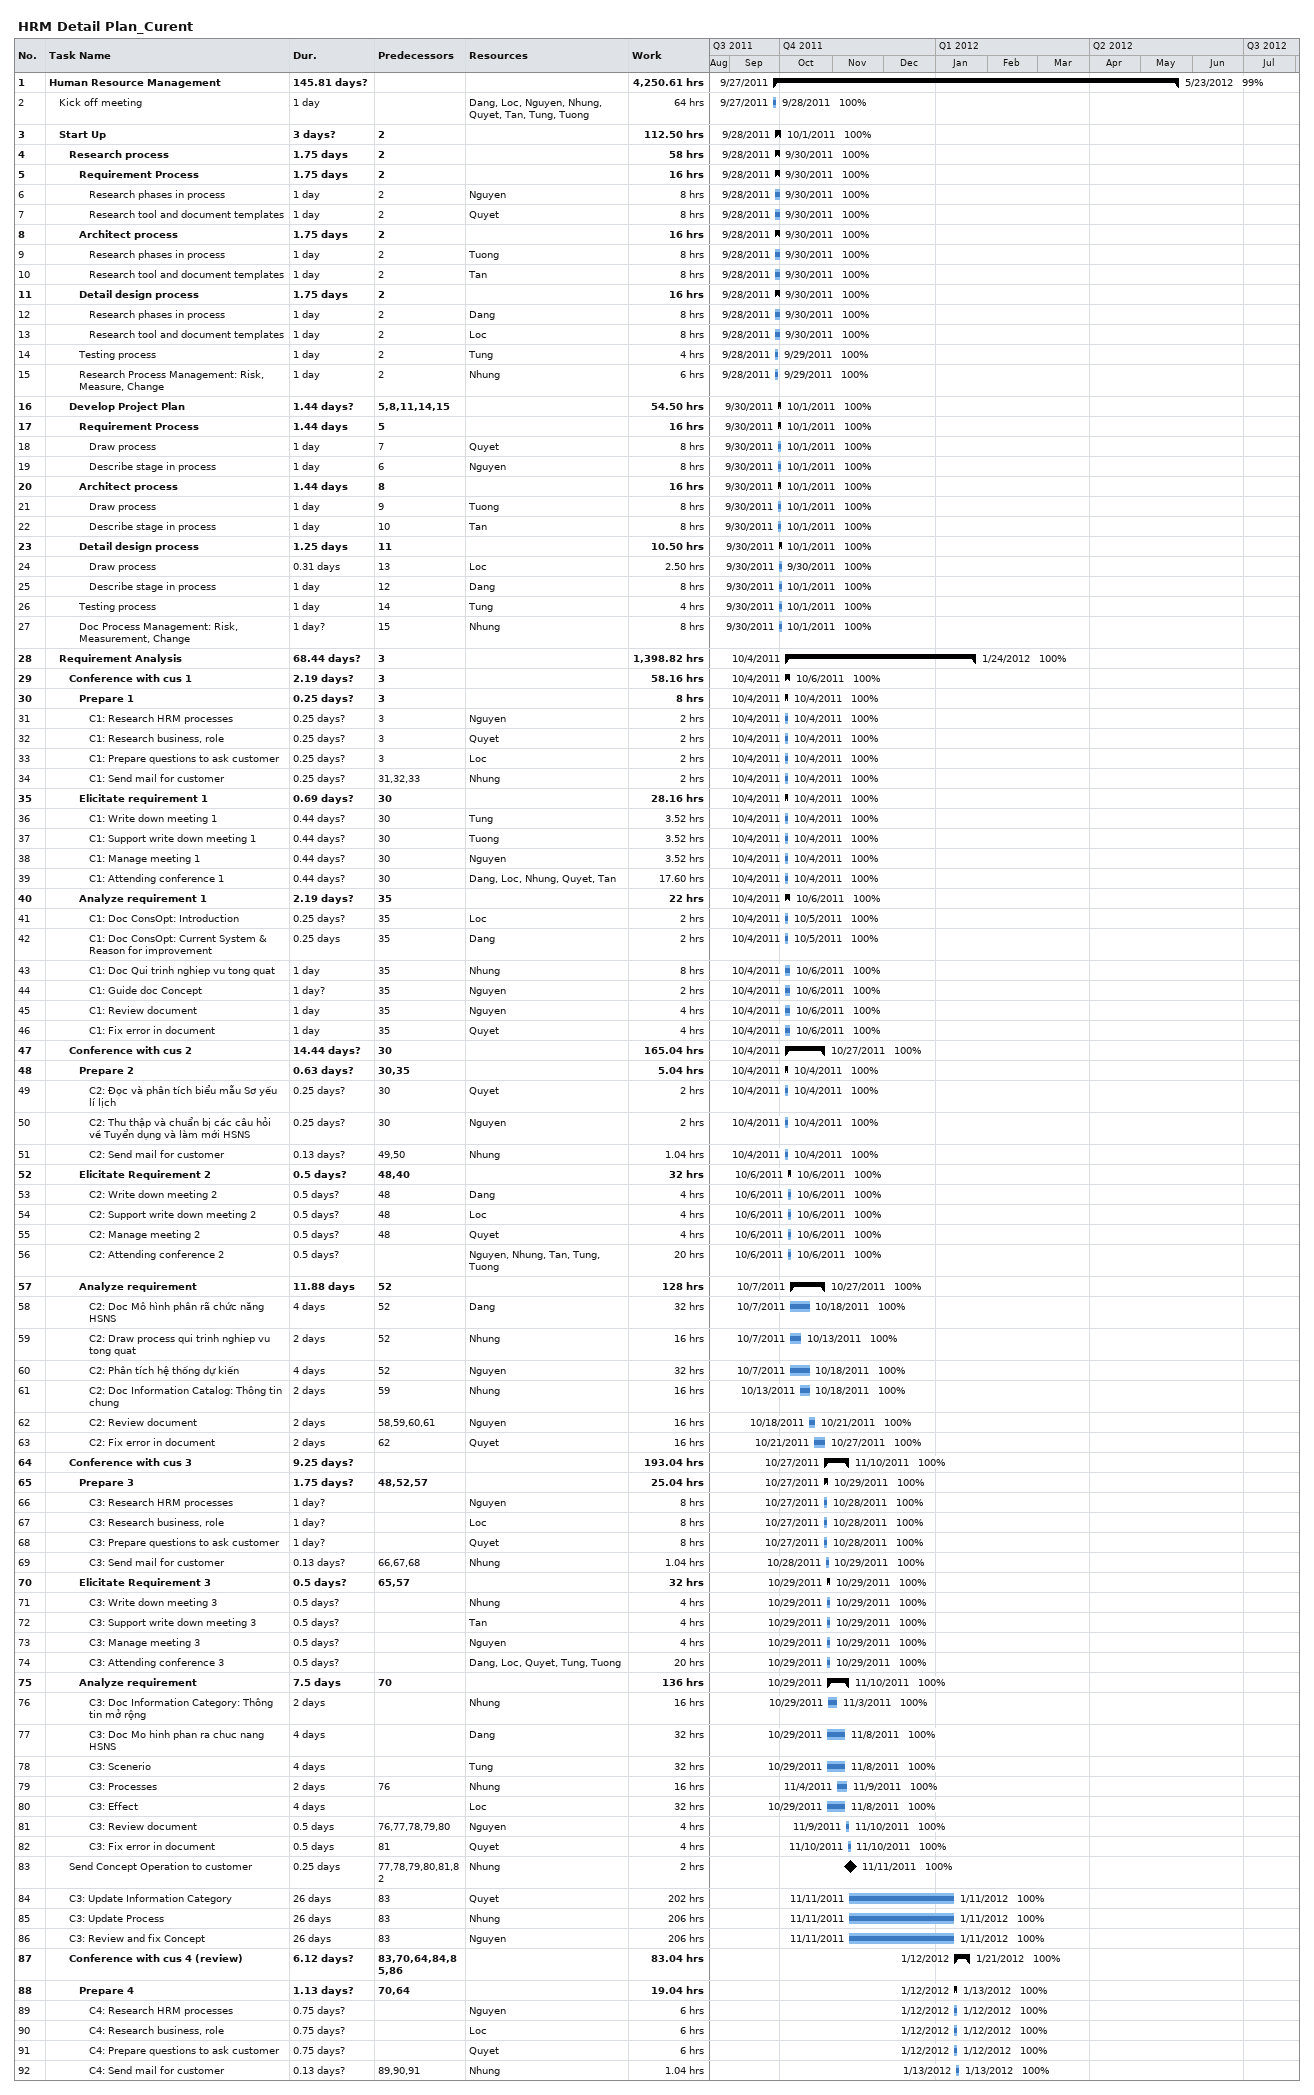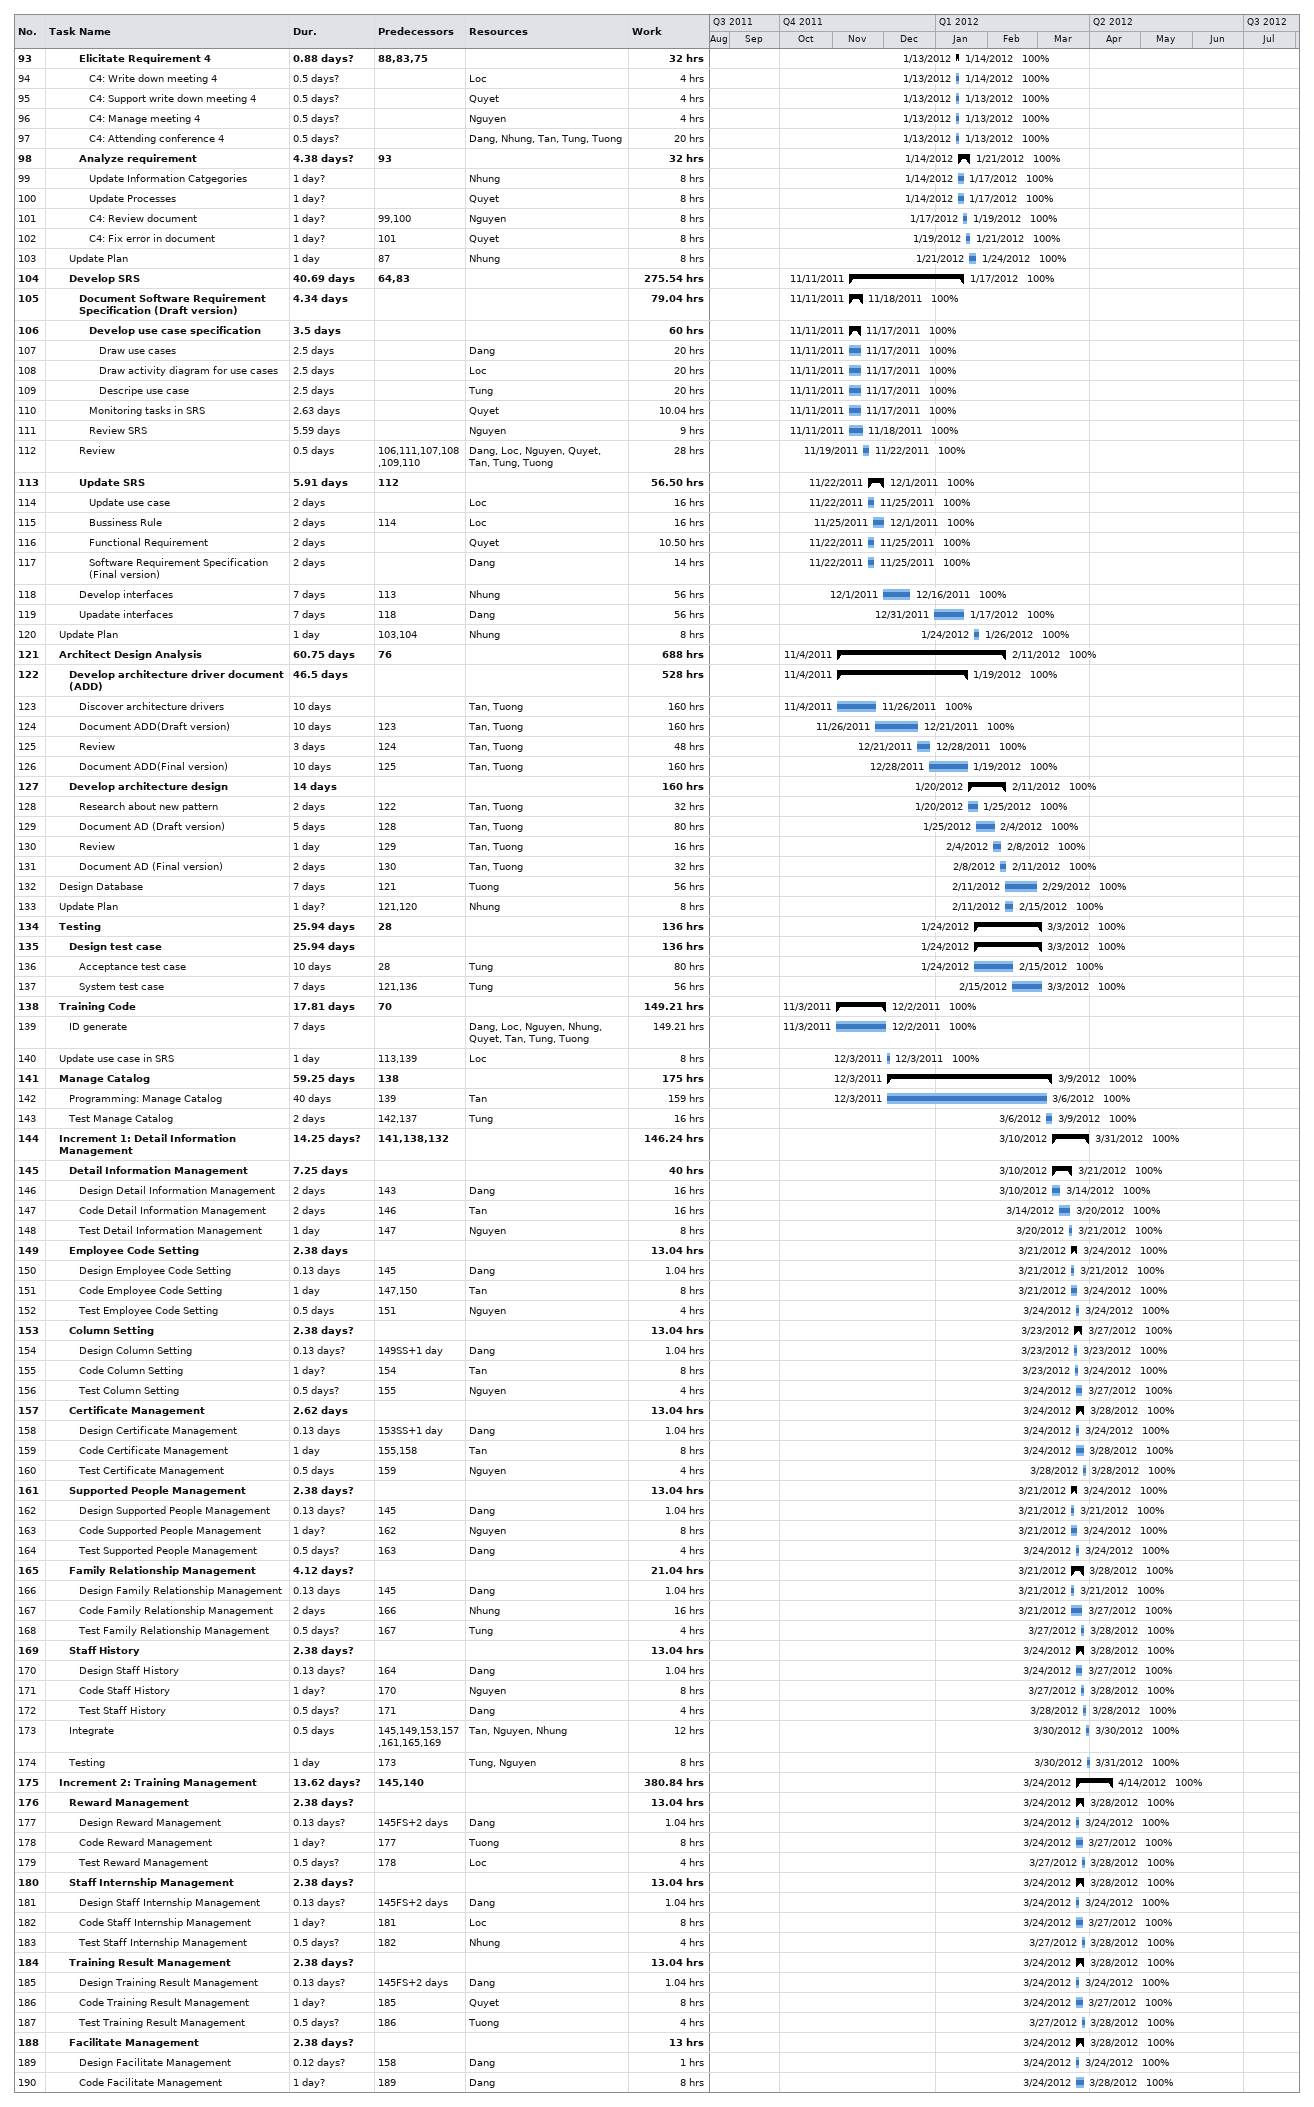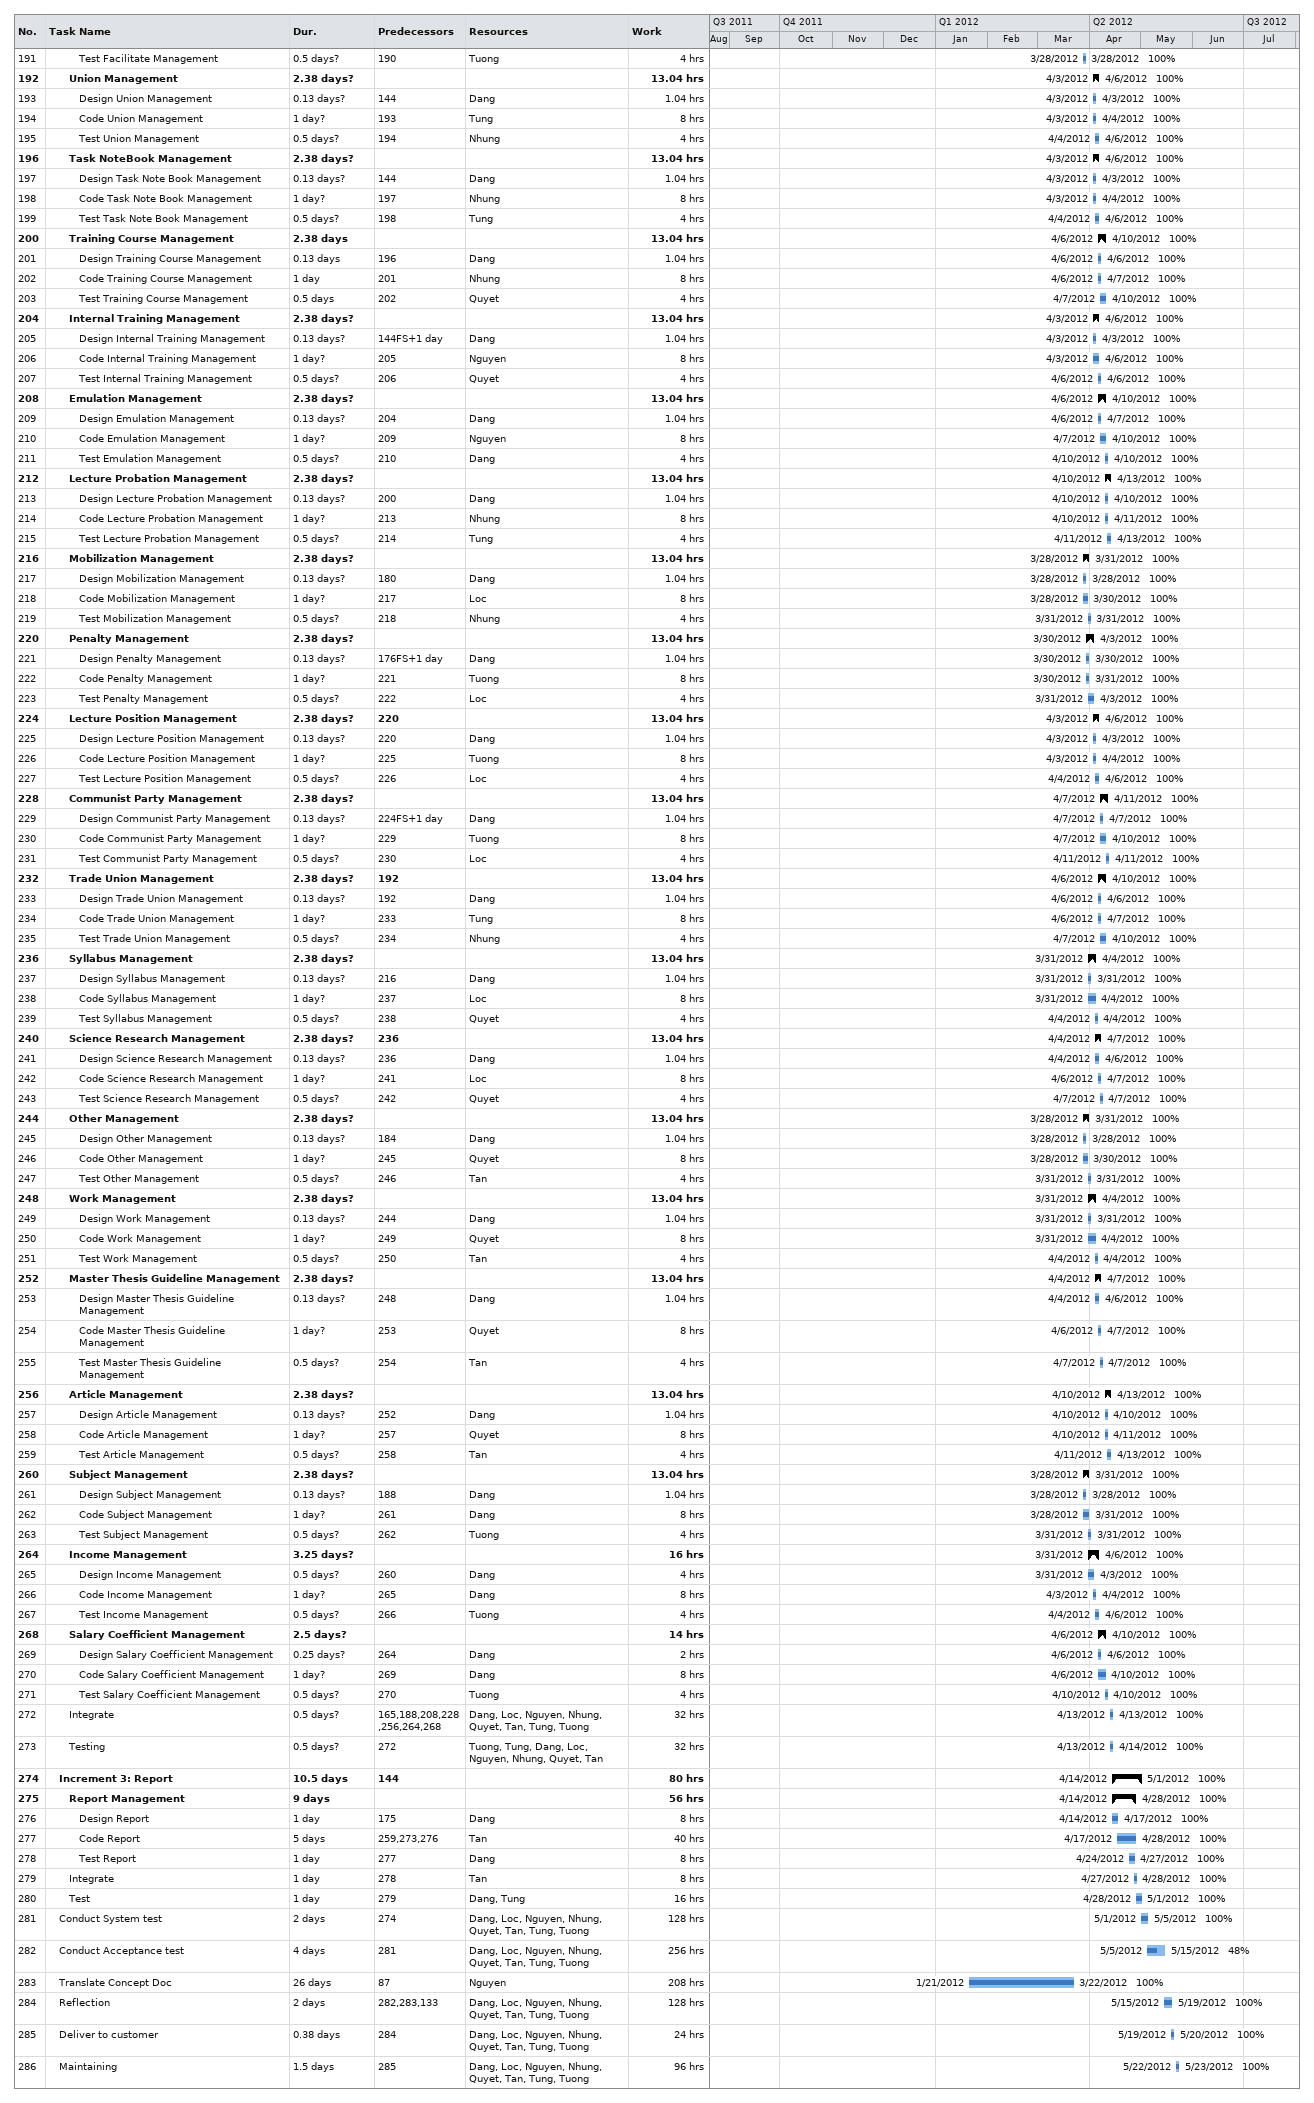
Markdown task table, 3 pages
HRM Detail Plan_Curent

| ID | Level | Task | Duration | Start | Finish | Predecessors | Resources | % complete | Work (h) |
|---|---|---|---|---|---|---|---|---|---|
| 1 | 1 | **Human Resource Management** | 145.81d? | 2011-09-27 | 2012-05-23 |  |  | 99 | 4250.61 |
| 2 | 2 | Kick off meeting | 1d | 2011-09-27 | 2011-09-28 |  | Dang, Loc, Nguyen, Nhung, Quyet, Tan, Tung, Tuong | 100 | 64 |
| 3 | 2 | **Start Up** | 3d? | 2011-09-28 | 2011-10-01 | 2 |  | 100 | 112.50 |
| 4 | 3 | **Research process** | 1.75d | 2011-09-28 | 2011-09-30 | 2 |  | 100 | 58 |
| 5 | 4 | **Requirement Process** | 1.75d | 2011-09-28 | 2011-09-30 | 2 |  | 100 | 16 |
| 6 | 5 | Research phases in process | 1d | 2011-09-28 | 2011-09-30 | 2 | Nguyen | 100 | 8 |
| 7 | 5 | Research tool and document templates | 1d | 2011-09-28 | 2011-09-30 | 2 | Quyet | 100 | 8 |
| 8 | 4 | **Architect process** | 1.75d | 2011-09-28 | 2011-09-30 | 2 |  | 100 | 16 |
| 9 | 5 | Research phases in process | 1d | 2011-09-28 | 2011-09-30 | 2 | Tuong | 100 | 8 |
| 10 | 5 | Research tool and document templates | 1d | 2011-09-28 | 2011-09-30 | 2 | Tan | 100 | 8 |
| 11 | 4 | **Detail design process** | 1.75d | 2011-09-28 | 2011-09-30 | 2 |  | 100 | 16 |
| 12 | 5 | Research phases in process | 1d | 2011-09-28 | 2011-09-30 | 2 | Dang | 100 | 8 |
| 13 | 5 | Research tool and document templates | 1d | 2011-09-28 | 2011-09-30 | 2 | Loc | 100 | 8 |
| 14 | 4 | Testing process | 1d | 2011-09-28 | 2011-09-29 | 2 | Tung | 100 | 4 |
| 15 | 4 | Research Process Management: Risk, Measure, Change | 1d | 2011-09-28 | 2011-09-29 | 2 | Nhung | 100 | 6 |
| 16 | 3 | **Develop Project Plan** | 1.44d? | 2011-09-30 | 2011-10-01 | 5, 8, 11, 14, 15 |  | 100 | 54.50 |
| 17 | 4 | **Requirement Process** | 1.44d | 2011-09-30 | 2011-10-01 | 5 |  | 100 | 16 |
| 18 | 5 | Draw process | 1d | 2011-09-30 | 2011-10-01 | 7 | Quyet | 100 | 8 |
| 19 | 5 | Describe stage in process | 1d | 2011-09-30 | 2011-10-01 | 6 | Nguyen | 100 | 8 |
| 20 | 4 | **Architect process** | 1.44d | 2011-09-30 | 2011-10-01 | 8 |  | 100 | 16 |
| 21 | 5 | Draw process | 1d | 2011-09-30 | 2011-10-01 | 9 | Tuong | 100 | 8 |
| 22 | 5 | Describe stage in process | 1d | 2011-09-30 | 2011-10-01 | 10 | Tan | 100 | 8 |
| 23 | 4 | **Detail design process** | 1.25d | 2011-09-30 | 2011-10-01 | 11 |  | 100 | 10.50 |
| 24 | 5 | Draw process | 0.31d | 2011-09-30 | 2011-09-30 | 13 | Loc | 100 | 2.50 |
| 25 | 5 | Describe stage in process | 1d | 2011-09-30 | 2011-10-01 | 12 | Dang | 100 | 8 |
| 26 | 4 | Testing process | 1d | 2011-09-30 | 2011-10-01 | 14 | Tung | 100 | 4 |
| 27 | 4 | Doc Process Management: Risk, Measurement, Change | 1d? | 2011-09-30 | 2011-10-01 | 15 | Nhung | 100 | 8 |
| 28 | 2 | **Requirement Analysis** | 68.44d? | 2011-10-04 | 2012-01-24 | 3 |  | 100 | 1398.82 |
| 29 | 3 | **Conference with cus 1** | 2.19d? | 2011-10-04 | 2011-10-06 | 3 |  | 100 | 58.16 |
| 30 | 4 | **Prepare 1** | 0.25d? | 2011-10-04 | 2011-10-04 | 3 |  | 100 | 8 |
| 31 | 5 | C1: Research HRM processes | 0.25d? | 2011-10-04 | 2011-10-04 | 3 | Nguyen | 100 | 2 |
| 32 | 5 | C1: Research business, role | 0.25d? | 2011-10-04 | 2011-10-04 | 3 | Quyet | 100 | 2 |
| 33 | 5 | C1: Prepare questions to ask customer | 0.25d? | 2011-10-04 | 2011-10-04 | 3 | Loc | 100 | 2 |
| 34 | 5 | C1: Send mail for customer | 0.25d? | 2011-10-04 | 2011-10-04 | 31, 32, 33 | Nhung | 100 | 2 |
| 35 | 4 | **Elicitate requirement 1** | 0.69d? | 2011-10-04 | 2011-10-04 | 30 |  | 100 | 28.16 |
| 36 | 5 | C1: Write down meeting 1 | 0.44d? | 2011-10-04 | 2011-10-04 | 30 | Tung | 100 | 3.52 |
| 37 | 5 | C1: Support write down meeting 1 | 0.44d? | 2011-10-04 | 2011-10-04 | 30 | Tuong | 100 | 3.52 |
| 38 | 5 | C1: Manage meeting 1 | 0.44d? | 2011-10-04 | 2011-10-04 | 30 | Nguyen | 100 | 3.52 |
| 39 | 5 | C1: Attending conference 1 | 0.44d? | 2011-10-04 | 2011-10-04 | 30 | Dang, Loc, Nhung, Quyet, Tan | 100 | 17.60 |
| 40 | 4 | **Analyze requirement 1** | 2.19d? | 2011-10-04 | 2011-10-06 | 35 |  | 100 | 22 |
| 41 | 5 | C1: Doc ConsOpt: Introduction | 0.25d? | 2011-10-04 | 2011-10-05 | 35 | Loc | 100 | 2 |
| 42 | 5 | C1: Doc ConsOpt: Current System & Reason for improvement | 0.25d | 2011-10-04 | 2011-10-05 | 35 | Dang | 100 | 2 |
| 43 | 5 | C1: Doc Qui trinh nghiep vu tong quat | 1d | 2011-10-04 | 2011-10-06 | 35 | Nhung | 100 | 8 |
| 44 | 5 | C1: Guide doc Concept | 1d? | 2011-10-04 | 2011-10-06 | 35 | Nguyen | 100 | 2 |
| 45 | 5 | C1: Review document | 1d | 2011-10-04 | 2011-10-06 | 35 | Nguyen | 100 | 4 |
| 46 | 5 | C1: Fix error in document | 1d | 2011-10-04 | 2011-10-06 | 35 | Quyet | 100 | 4 |
| 47 | 3 | **Conference with cus 2** | 14.44d? | 2011-10-04 | 2011-10-27 | 30 |  | 100 | 165.04 |
| 48 | 4 | **Prepare 2** | 0.63d? | 2011-10-04 | 2011-10-04 | 30, 35 |  | 100 | 5.04 |
| 49 | 5 | C2: Đọc và phân tích biểu mẫu Sơ yếu lí lịch | 0.25d? | 2011-10-04 | 2011-10-04 | 30 | Quyet | 100 | 2 |
| 50 | 5 | C2: Thu thập và chuẩn bị các câu hỏi về Tuyển dụng và làm mới HSNS | 0.25d? | 2011-10-04 | 2011-10-04 | 30 | Nguyen | 100 | 2 |
| 51 | 5 | C2: Send mail for customer | 0.13d? | 2011-10-04 | 2011-10-04 | 49, 50 | Nhung | 100 | 1.04 |
| 52 | 4 | **Elicitate Requirement 2** | 0.5d? | 2011-10-06 | 2011-10-06 | 48, 40 |  | 100 | 32 |
| 53 | 5 | C2: Write down meeting 2 | 0.5d? | 2011-10-06 | 2011-10-06 | 48 | Dang | 100 | 4 |
| 54 | 5 | C2: Support write down meeting 2 | 0.5d? | 2011-10-06 | 2011-10-06 | 48 | Loc | 100 | 4 |
| 55 | 5 | C2: Manage meeting 2 | 0.5d? | 2011-10-06 | 2011-10-06 | 48 | Quyet | 100 | 4 |
| 56 | 5 | C2: Attending conference 2 | 0.5d? | 2011-10-06 | 2011-10-06 |  | Nguyen, Nhung, Tan, Tung, Tuong | 100 | 20 |
| 57 | 4 | **Analyze requirement** | 11.88d | 2011-10-07 | 2011-10-27 | 52 |  | 100 | 128 |
| 58 | 5 | C2: Doc Mô hình phân rã chức năng HSNS | 4d | 2011-10-07 | 2011-10-18 | 52 | Dang | 100 | 32 |
| 59 | 5 | C2: Draw process qui trinh nghiep vu tong quat | 2d | 2011-10-07 | 2011-10-13 | 52 | Nhung | 100 | 16 |
| 60 | 5 | C2: Phân tích hệ thống dự kiến | 4d | 2011-10-07 | 2011-10-18 | 52 | Nguyen | 100 | 32 |
| 61 | 5 | C2: Doc Information Catalog: Thông tin chung | 2d | 2011-10-13 | 2011-10-18 | 59 | Nhung | 100 | 16 |
| 62 | 5 | C2: Review document | 2d | 2011-10-18 | 2011-10-21 | 58, 59, 60, 61 | Nguyen | 100 | 16 |
| 63 | 5 | C2: Fix error in document | 2d | 2011-10-21 | 2011-10-27 | 62 | Quyet | 100 | 16 |
| 64 | 3 | **Conference with cus 3** | 9.25d? | 2011-10-27 | 2011-11-10 |  |  | 100 | 193.04 |
| 65 | 4 | **Prepare 3** | 1.75d? | 2011-10-27 | 2011-10-29 | 48, 52, 57 |  | 100 | 25.04 |
| 66 | 5 | C3: Research HRM processes | 1d? | 2011-10-27 | 2011-10-28 |  | Nguyen | 100 | 8 |
| 67 | 5 | C3: Research business, role | 1d? | 2011-10-27 | 2011-10-28 |  | Loc | 100 | 8 |
| 68 | 5 | C3: Prepare questions to ask customer | 1d? | 2011-10-27 | 2011-10-28 |  | Quyet | 100 | 8 |
| 69 | 5 | C3: Send mail for customer | 0.13d? | 2011-10-28 | 2011-10-29 | 66, 67, 68 | Nhung | 100 | 1.04 |
| 70 | 4 | **Elicitate Requirement 3** | 0.5d? | 2011-10-29 | 2011-10-29 | 65, 57 |  | 100 | 32 |
| 71 | 5 | C3: Write down meeting 3 | 0.5d? | 2011-10-29 | 2011-10-29 |  | Nhung | 100 | 4 |
| 72 | 5 | C3: Support write down meeting 3 | 0.5d? | 2011-10-29 | 2011-10-29 |  | Tan | 100 | 4 |
| 73 | 5 | C3: Manage meeting 3 | 0.5d? | 2011-10-29 | 2011-10-29 |  | Nguyen | 100 | 4 |
| 74 | 5 | C3: Attending conference 3 | 0.5d? | 2011-10-29 | 2011-10-29 |  | Dang, Loc, Quyet, Tung, Tuong | 100 | 20 |
| 75 | 4 | **Analyze requirement** | 7.5d | 2011-10-29 | 2011-11-10 | 70 |  | 100 | 136 |
| 76 | 5 | C3: Doc Information Category: Thông tin mở rộng | 2d | 2011-10-29 | 2011-11-03 |  | Nhung | 100 | 16 |
| 77 | 5 | C3: Doc Mo hinh phan ra chuc nang HSNS | 4d | 2011-10-29 | 2011-11-08 |  | Dang | 100 | 32 |
| 78 | 5 | C3: Scenerio | 4d | 2011-10-29 | 2011-11-08 |  | Tung | 100 | 32 |
| 79 | 5 | C3: Processes | 2d | 2011-11-04 | 2011-11-09 | 76 | Nhung | 100 | 16 |
| 80 | 5 | C3: Effect | 4d | 2011-10-29 | 2011-11-08 |  | Loc | 100 | 32 |
| 81 | 5 | C3: Review document | 0.5d | 2011-11-09 | 2011-11-10 | 76, 77, 78, 79, 80 | Nguyen | 100 | 4 |
| 82 | 5 | C3: Fix error in document | 0.5d | 2011-11-10 | 2011-11-10 | 81 | Quyet | 100 | 4 |
| 83 | 3 | Send Concept Operation to customer | 0.25d | 2011-11-11 | 2011-11-11 | 77, 78, 79, 80, 81, 82 | Nhung | 100 | 2 |
| 84 | 3 | C3: Update Information Category | 26d | 2011-11-11 | 2012-01-11 | 83 | Quyet | 100 | 202 |
| 85 | 3 | C3: Update Process | 26d | 2011-11-11 | 2012-01-11 | 83 | Nhung | 100 | 206 |
| 86 | 3 | C3: Review and fix Concept | 26d | 2011-11-11 | 2012-01-11 | 83 | Nguyen | 100 | 206 |
| 87 | 3 | **Conference with cus 4 (review)** | 6.12d? | 2012-01-12 | 2012-01-21 | 83, 70, 64, 84, 85, 86 |  | 100 | 83.04 |
| 88 | 4 | **Prepare 4** | 1.13d? | 2012-01-12 | 2012-01-13 | 70, 64 |  | 100 | 19.04 |
| 89 | 5 | C4: Research HRM processes | 0.75d? | 2012-01-12 | 2012-01-12 |  | Nguyen | 100 | 6 |
| 90 | 5 | C4: Research business, role | 0.75d? | 2012-01-12 | 2012-01-12 |  | Loc | 100 | 6 |
| 91 | 5 | C4: Prepare questions to ask customer | 0.75d? | 2012-01-12 | 2012-01-12 |  | Quyet | 100 | 6 |
| 92 | 5 | C4: Send mail for customer | 0.13d? | 2012-01-13 | 2012-01-13 | 89, 90, 91 | Nhung | 100 | 1.04 |
| 93 | 4 | **Elicitate Requirement 4** | 0.88d? | 2012-01-13 | 2012-01-14 | 88, 83, 75 |  | 100 | 32 |
| 94 | 5 | C4: Write down meeting 4 | 0.5d? | 2012-01-13 | 2012-01-14 |  | Loc | 100 | 4 |
| 95 | 5 | C4: Support write down meeting 4 | 0.5d? | 2012-01-13 | 2012-01-13 |  | Quyet | 100 | 4 |
| 96 | 5 | C4: Manage meeting 4 | 0.5d? | 2012-01-13 | 2012-01-13 |  | Nguyen | 100 | 4 |
| 97 | 5 | C4: Attending conference 4 | 0.5d? | 2012-01-13 | 2012-01-13 |  | Dang, Nhung, Tan, Tung, Tuong | 100 | 20 |
| 98 | 4 | **Analyze requirement** | 4.38d? | 2012-01-14 | 2012-01-21 | 93 |  | 100 | 32 |
| 99 | 5 | Update Information Catgegories | 1d? | 2012-01-14 | 2012-01-17 |  | Nhung | 100 | 8 |
| 100 | 5 | Update Processes | 1d? | 2012-01-14 | 2012-01-17 |  | Quyet | 100 | 8 |
| 101 | 5 | C4: Review document | 1d? | 2012-01-17 | 2012-01-19 | 99, 100 | Nguyen | 100 | 8 |
| 102 | 5 | C4: Fix error in document | 1d? | 2012-01-19 | 2012-01-21 | 101 | Quyet | 100 | 8 |
| 103 | 3 | Update Plan | 1d | 2012-01-21 | 2012-01-24 | 87 | Nhung | 100 | 8 |
| 104 | 3 | **Develop SRS** | 40.69d | 2011-11-11 | 2012-01-17 | 64, 83 |  | 100 | 275.54 |
| 105 | 4 | **Document Software Requirement Specification (Draft version)** | 4.34d | 2011-11-11 | 2011-11-18 |  |  | 100 | 79.04 |
| 106 | 5 | **Develop use case specification** | 3.5d | 2011-11-11 | 2011-11-17 |  |  | 100 | 60 |
| 107 | 6 | Draw use cases | 2.5d | 2011-11-11 | 2011-11-17 |  | Dang | 100 | 20 |
| 108 | 6 | Draw activity diagram for use cases | 2.5d | 2011-11-11 | 2011-11-17 |  | Loc | 100 | 20 |
| 109 | 6 | Descripe use case | 2.5d | 2011-11-11 | 2011-11-17 |  | Tung | 100 | 20 |
| 110 | 5 | Monitoring tasks in SRS | 2.63d | 2011-11-11 | 2011-11-17 |  | Quyet | 100 | 10.04 |
| 111 | 5 | Review SRS | 5.59d | 2011-11-11 | 2011-11-18 |  | Nguyen | 100 | 9 |
| 112 | 4 | Review | 0.5d | 2011-11-19 | 2011-11-22 | 106, 111, 107, 108, 109, 110 | Dang, Loc, Nguyen, Quyet, Tan, Tung, Tuong | 100 | 28 |
| 113 | 4 | **Update SRS** | 5.91d | 2011-11-22 | 2011-12-01 | 112 |  | 100 | 56.50 |
| 114 | 5 | Update use case | 2d | 2011-11-22 | 2011-11-25 |  | Loc | 100 | 16 |
| 115 | 5 | Bussiness Rule | 2d | 2011-11-25 | 2011-12-01 | 114 | Loc | 100 | 16 |
| 116 | 5 | Functional Requirement | 2d | 2011-11-22 | 2011-11-25 |  | Quyet | 100 | 10.50 |
| 117 | 5 | Software Requirement Specification (Final version) | 2d | 2011-11-22 | 2011-11-25 |  | Dang | 100 | 14 |
| 118 | 4 | Develop interfaces | 7d | 2011-12-01 | 2011-12-16 | 113 | Nhung | 100 | 56 |
| 119 | 4 | Upadate interfaces | 7d | 2011-12-31 | 2012-01-17 | 118 | Dang | 100 | 56 |
| 120 | 2 | Update Plan | 1d | 2012-01-24 | 2012-01-26 | 103, 104 | Nhung | 100 | 8 |
| 121 | 2 | **Architect Design Analysis** | 60.75d | 2011-11-04 | 2012-02-11 | 76 |  | 100 | 688 |
| 122 | 3 | **Develop architecture driver document (ADD)** | 46.5d | 2011-11-04 | 2012-01-19 |  |  | 100 | 528 |
| 123 | 4 | Discover architecture drivers | 10d | 2011-11-04 | 2011-11-26 |  | Tan, Tuong | 100 | 160 |
| 124 | 4 | Document ADD(Draft version) | 10d | 2011-11-26 | 2011-12-21 | 123 | Tan, Tuong | 100 | 160 |
| 125 | 4 | Review | 3d | 2011-12-21 | 2011-12-28 | 124 | Tan, Tuong | 100 | 48 |
| 126 | 4 | Document ADD(Final version) | 10d | 2011-12-28 | 2012-01-19 | 125 | Tan, Tuong | 100 | 160 |
| 127 | 3 | **Develop architecture design** | 14d | 2012-01-20 | 2012-02-11 |  |  | 100 | 160 |
| 128 | 4 | Research about new pattern | 2d | 2012-01-20 | 2012-01-25 | 122 | Tan, Tuong | 100 | 32 |
| 129 | 4 | Document AD (Draft version) | 5d | 2012-01-25 | 2012-02-04 | 128 | Tan, Tuong | 100 | 80 |
| 130 | 4 | Review | 1d | 2012-02-04 | 2012-02-08 | 129 | Tan, Tuong | 100 | 16 |
| 131 | 4 | Document AD (Final version) | 2d | 2012-02-08 | 2012-02-11 | 130 | Tan, Tuong | 100 | 32 |
| 132 | 2 | Design Database | 7d | 2012-02-11 | 2012-02-29 | 121 | Tuong | 100 | 56 |
| 133 | 2 | Update Plan | 1d? | 2012-02-11 | 2012-02-15 | 121, 120 | Nhung | 100 | 8 |
| 134 | 2 | **Testing** | 25.94d | 2012-01-24 | 2012-03-03 | 28 |  | 100 | 136 |
| 135 | 3 | **Design test case** | 25.94d | 2012-01-24 | 2012-03-03 |  |  | 100 | 136 |
| 136 | 4 | Acceptance test case | 10d | 2012-01-24 | 2012-02-15 | 28 | Tung | 100 | 80 |
| 137 | 4 | System test case | 7d | 2012-02-15 | 2012-03-03 | 121, 136 | Tung | 100 | 56 |
| 138 | 2 | **Training Code** | 17.81d | 2011-11-03 | 2011-12-02 | 70 |  | 100 | 149.21 |
| 139 | 3 | ID generate | 7d | 2011-11-03 | 2011-12-02 |  | Dang, Loc, Nguyen, Nhung, Quyet, Tan, Tung, Tuong | 100 | 149.21 |
| 140 | 2 | Update use case in SRS | 1d | 2011-12-03 | 2011-12-03 | 113, 139 | Loc | 100 | 8 |
| 141 | 2 | **Manage Catalog** | 59.25d | 2011-12-03 | 2012-03-09 | 138 |  | 100 | 175 |
| 142 | 3 | Programming: Manage Catalog | 40d | 2011-12-03 | 2012-03-06 | 139 | Tan | 100 | 159 |
| 143 | 3 | Test Manage Catalog | 2d | 2012-03-06 | 2012-03-09 | 142, 137 | Tung | 100 | 16 |
| 144 | 2 | **Increment 1: Detail Information Management** | 14.25d? | 2012-03-10 | 2012-03-31 | 141, 138, 132 |  | 100 | 146.24 |
| 145 | 3 | **Detail Information Management** | 7.25d | 2012-03-10 | 2012-03-21 |  |  | 100 | 40 |
| 146 | 4 | Design Detail Information Management | 2d | 2012-03-10 | 2012-03-14 | 143 | Dang | 100 | 16 |
| 147 | 4 | Code Detail Information Management | 2d | 2012-03-14 | 2012-03-20 | 146 | Tan | 100 | 16 |
| 148 | 4 | Test Detail Information Management | 1d | 2012-03-20 | 2012-03-21 | 147 | Nguyen | 100 | 8 |
| 149 | 3 | **Employee Code Setting** | 2.38d | 2012-03-21 | 2012-03-24 |  |  | 100 | 13.04 |
| 150 | 4 | Design Employee Code Setting | 0.13d | 2012-03-21 | 2012-03-21 | 145 | Dang | 100 | 1.04 |
| 151 | 4 | Code Employee Code Setting | 1d | 2012-03-21 | 2012-03-24 | 147, 150 | Tan | 100 | 8 |
| 152 | 4 | Test Employee Code Setting | 0.5d | 2012-03-24 | 2012-03-24 | 151 | Nguyen | 100 | 4 |
| 153 | 3 | **Column Setting** | 2.38d? | 2012-03-23 | 2012-03-27 |  |  | 100 | 13.04 |
| 154 | 4 | Design Column Setting | 0.13d? | 2012-03-23 | 2012-03-23 | 149SS+1d | Dang | 100 | 1.04 |
| 155 | 4 | Code Column Setting | 1d? | 2012-03-23 | 2012-03-24 | 154 | Tan | 100 | 8 |
| 156 | 4 | Test Column Setting | 0.5d? | 2012-03-24 | 2012-03-27 | 155 | Nguyen | 100 | 4 |
| 157 | 3 | **Certificate Management** | 2.62d | 2012-03-24 | 2012-03-28 |  |  | 100 | 13.04 |
| 158 | 4 | Design Certificate Management | 0.13d | 2012-03-24 | 2012-03-24 | 153SS+1d | Dang | 100 | 1.04 |
| 159 | 4 | Code Certificate Management | 1d | 2012-03-24 | 2012-03-28 | 155, 158 | Tan | 100 | 8 |
| 160 | 4 | Test Certificate Management | 0.5d | 2012-03-28 | 2012-03-28 | 159 | Nguyen | 100 | 4 |
| 161 | 3 | **Supported People Management** | 2.38d? | 2012-03-21 | 2012-03-24 |  |  | 100 | 13.04 |
| 162 | 4 | Design Supported People Management | 0.13d? | 2012-03-21 | 2012-03-21 | 145 | Dang | 100 | 1.04 |
| 163 | 4 | Code Supported People Management | 1d? | 2012-03-21 | 2012-03-24 | 162 | Nguyen | 100 | 8 |
| 164 | 4 | Test Supported People Management | 0.5d? | 2012-03-24 | 2012-03-24 | 163 | Dang | 100 | 4 |
| 165 | 3 | **Family Relationship Management** | 4.12d? | 2012-03-21 | 2012-03-28 |  |  | 100 | 21.04 |
| 166 | 4 | Design Family Relationship Management | 0.13d | 2012-03-21 | 2012-03-21 | 145 | Dang | 100 | 1.04 |
| 167 | 4 | Code Family Relationship Management | 2d | 2012-03-21 | 2012-03-27 | 166 | Nhung | 100 | 16 |
| 168 | 4 | Test Family Relationship Management | 0.5d? | 2012-03-27 | 2012-03-28 | 167 | Tung | 100 | 4 |
| 169 | 3 | **Staff History** | 2.38d? | 2012-03-24 | 2012-03-28 |  |  | 100 | 13.04 |
| 170 | 4 | Design Staff History | 0.13d? | 2012-03-24 | 2012-03-27 | 164 | Dang | 100 | 1.04 |
| 171 | 4 | Code Staff History | 1d? | 2012-03-27 | 2012-03-28 | 170 | Nguyen | 100 | 8 |
| 172 | 4 | Test Staff History | 0.5d? | 2012-03-28 | 2012-03-28 | 171 | Dang | 100 | 4 |
| 173 | 3 | Integrate | 0.5d | 2012-03-30 | 2012-03-30 | 145, 149, 153, 157, 161, 165, 169 | Tan, Nguyen, Nhung | 100 | 12 |
| 174 | 3 | Testing | 1d | 2012-03-30 | 2012-03-31 | 173 | Tung, Nguyen | 100 | 8 |
| 175 | 2 | **Increment 2: Training Management** | 13.62d? | 2012-03-24 | 2012-04-14 | 145, 140 |  | 100 | 380.84 |
| 176 | 3 | **Reward Management** | 2.38d? | 2012-03-24 | 2012-03-28 |  |  | 100 | 13.04 |
| 177 | 4 | Design Reward Management | 0.13d? | 2012-03-24 | 2012-03-24 | 145FS+2d | Dang | 100 | 1.04 |
| 178 | 4 | Code Reward Management | 1d? | 2012-03-24 | 2012-03-27 | 177 | Tuong | 100 | 8 |
| 179 | 4 | Test Reward Management | 0.5d? | 2012-03-27 | 2012-03-28 | 178 | Loc | 100 | 4 |
| 180 | 3 | **Staff Internship Management** | 2.38d? | 2012-03-24 | 2012-03-28 |  |  | 100 | 13.04 |
| 181 | 4 | Design Staff Internship Management | 0.13d? | 2012-03-24 | 2012-03-24 | 145FS+2d | Dang | 100 | 1.04 |
| 182 | 4 | Code Staff Internship Management | 1d? | 2012-03-24 | 2012-03-27 | 181 | Loc | 100 | 8 |
| 183 | 4 | Test Staff Internship Management | 0.5d? | 2012-03-27 | 2012-03-28 | 182 | Nhung | 100 | 4 |
| 184 | 3 | **Training Result Management** | 2.38d? | 2012-03-24 | 2012-03-28 |  |  | 100 | 13.04 |
| 185 | 4 | Design Training Result Management | 0.13d? | 2012-03-24 | 2012-03-24 | 145FS+2d | Dang | 100 | 1.04 |
| 186 | 4 | Code Training Result Management | 1d? | 2012-03-24 | 2012-03-27 | 185 | Quyet | 100 | 8 |
| 187 | 4 | Test Training Result Management | 0.5d? | 2012-03-27 | 2012-03-28 | 186 | Tuong | 100 | 4 |
| 188 | 3 | **Facilitate Management** | 2.38d? | 2012-03-24 | 2012-03-28 |  |  | 100 | 13 |
| 189 | 4 | Design Facilitate Management | 0.12d? | 2012-03-24 | 2012-03-24 | 158 | Dang | 100 | 1 |
| 190 | 4 | Code Facilitate Management | 1d? | 2012-03-24 | 2012-03-28 | 189 | Dang | 100 | 8 |
| 191 | 4 | Test Facilitate Management | 0.5d? | 2012-03-28 | 2012-03-28 | 190 | Tuong | 100 | 4 |
| 192 | 3 | **Union Management** | 2.38d? | 2012-04-03 | 2012-04-06 |  |  | 100 | 13.04 |
| 193 | 4 | Design Union Management | 0.13d? | 2012-04-03 | 2012-04-03 | 144 | Dang | 100 | 1.04 |
| 194 | 4 | Code Union Management | 1d? | 2012-04-03 | 2012-04-04 | 193 | Tung | 100 | 8 |
| 195 | 4 | Test Union Management | 0.5d? | 2012-04-04 | 2012-04-06 | 194 | Nhung | 100 | 4 |
| 196 | 3 | **Task NoteBook Management** | 2.38d? | 2012-04-03 | 2012-04-06 |  |  | 100 | 13.04 |
| 197 | 4 | Design Task Note Book Management | 0.13d? | 2012-04-03 | 2012-04-03 | 144 | Dang | 100 | 1.04 |
| 198 | 4 | Code Task Note Book Management | 1d? | 2012-04-03 | 2012-04-04 | 197 | Nhung | 100 | 8 |
| 199 | 4 | Test Task Note Book Management | 0.5d? | 2012-04-04 | 2012-04-06 | 198 | Tung | 100 | 4 |
| 200 | 3 | **Training Course Management** | 2.38d | 2012-04-06 | 2012-04-10 |  |  | 100 | 13.04 |
| 201 | 4 | Design Training Course Management | 0.13d | 2012-04-06 | 2012-04-06 | 196 | Dang | 100 | 1.04 |
| 202 | 4 | Code Training Course Management | 1d | 2012-04-06 | 2012-04-07 | 201 | Nhung | 100 | 8 |
| 203 | 4 | Test Training Course Management | 0.5d | 2012-04-07 | 2012-04-10 | 202 | Quyet | 100 | 4 |
| 204 | 3 | **Internal Training Management** | 2.38d? | 2012-04-03 | 2012-04-06 |  |  | 100 | 13.04 |
| 205 | 4 | Design Internal Training Management | 0.13d? | 2012-04-03 | 2012-04-03 | 144FS+1d | Dang | 100 | 1.04 |
| 206 | 4 | Code Internal Training Management | 1d? | 2012-04-03 | 2012-04-06 | 205 | Nguyen | 100 | 8 |
| 207 | 4 | Test Internal Training Management | 0.5d? | 2012-04-06 | 2012-04-06 | 206 | Quyet | 100 | 4 |
| 208 | 3 | **Emulation Management** | 2.38d? | 2012-04-06 | 2012-04-10 |  |  | 100 | 13.04 |
| 209 | 4 | Design Emulation Management | 0.13d? | 2012-04-06 | 2012-04-07 | 204 | Dang | 100 | 1.04 |
| 210 | 4 | Code Emulation Management | 1d? | 2012-04-07 | 2012-04-10 | 209 | Nguyen | 100 | 8 |
| 211 | 4 | Test Emulation Management | 0.5d? | 2012-04-10 | 2012-04-10 | 210 | Dang | 100 | 4 |
| 212 | 3 | **Lecture Probation Management** | 2.38d? | 2012-04-10 | 2012-04-13 |  |  | 100 | 13.04 |
| 213 | 4 | Design Lecture Probation Management | 0.13d? | 2012-04-10 | 2012-04-10 | 200 | Dang | 100 | 1.04 |
| 214 | 4 | Code Lecture Probation Management | 1d? | 2012-04-10 | 2012-04-11 | 213 | Nhung | 100 | 8 |
| 215 | 4 | Test Lecture Probation Management | 0.5d? | 2012-04-11 | 2012-04-13 | 214 | Tung | 100 | 4 |
| 216 | 3 | **Mobilization Management** | 2.38d? | 2012-03-28 | 2012-03-31 |  |  | 100 | 13.04 |
| 217 | 4 | Design Mobilization Management | 0.13d? | 2012-03-28 | 2012-03-28 | 180 | Dang | 100 | 1.04 |
| 218 | 4 | Code Mobilization Management | 1d? | 2012-03-28 | 2012-03-30 | 217 | Loc | 100 | 8 |
| 219 | 4 | Test Mobilization Management | 0.5d? | 2012-03-31 | 2012-03-31 | 218 | Nhung | 100 | 4 |
| 220 | 3 | **Penalty Management** | 2.38d? | 2012-03-30 | 2012-04-03 |  |  | 100 | 13.04 |
| 221 | 4 | Design Penalty Management | 0.13d? | 2012-03-30 | 2012-03-30 | 176FS+1d | Dang | 100 | 1.04 |
| 222 | 4 | Code Penalty Management | 1d? | 2012-03-30 | 2012-03-31 | 221 | Tuong | 100 | 8 |
| 223 | 4 | Test Penalty Management | 0.5d? | 2012-03-31 | 2012-04-03 | 222 | Loc | 100 | 4 |
| 224 | 3 | **Lecture Position Management** | 2.38d? | 2012-04-03 | 2012-04-06 | 220 |  | 100 | 13.04 |
| 225 | 4 | Design Lecture Position Management | 0.13d? | 2012-04-03 | 2012-04-03 | 220 | Dang | 100 | 1.04 |
| 226 | 4 | Code Lecture Position Management | 1d? | 2012-04-03 | 2012-04-04 | 225 | Tuong | 100 | 8 |
| 227 | 4 | Test Lecture Position Management | 0.5d? | 2012-04-04 | 2012-04-06 | 226 | Loc | 100 | 4 |
| 228 | 3 | **Communist Party Management** | 2.38d? | 2012-04-07 | 2012-04-11 |  |  | 100 | 13.04 |
| 229 | 4 | Design Communist Party Management | 0.13d? | 2012-04-07 | 2012-04-07 | 224FS+1d | Dang | 100 | 1.04 |
| 230 | 4 | Code Communist Party Management | 1d? | 2012-04-07 | 2012-04-10 | 229 | Tuong | 100 | 8 |
| 231 | 4 | Test Communist Party Management | 0.5d? | 2012-04-11 | 2012-04-11 | 230 | Loc | 100 | 4 |
| 232 | 3 | **Trade Union Management** | 2.38d? | 2012-04-06 | 2012-04-10 | 192 |  | 100 | 13.04 |
| 233 | 4 | Design Trade Union Management | 0.13d? | 2012-04-06 | 2012-04-06 | 192 | Dang | 100 | 1.04 |
| 234 | 4 | Code Trade Union Management | 1d? | 2012-04-06 | 2012-04-07 | 233 | Tung | 100 | 8 |
| 235 | 4 | Test Trade Union Management | 0.5d? | 2012-04-07 | 2012-04-10 | 234 | Nhung | 100 | 4 |
| 236 | 3 | **Syllabus Management** | 2.38d? | 2012-03-31 | 2012-04-04 |  |  | 100 | 13.04 |
| 237 | 4 | Design Syllabus Management | 0.13d? | 2012-03-31 | 2012-03-31 | 216 | Dang | 100 | 1.04 |
| 238 | 4 | Code Syllabus Management | 1d? | 2012-03-31 | 2012-04-04 | 237 | Loc | 100 | 8 |
| 239 | 4 | Test Syllabus Management | 0.5d? | 2012-04-04 | 2012-04-04 | 238 | Quyet | 100 | 4 |
| 240 | 3 | **Science Research Management** | 2.38d? | 2012-04-04 | 2012-04-07 | 236 |  | 100 | 13.04 |
| 241 | 4 | Design Science Research Management | 0.13d? | 2012-04-04 | 2012-04-06 | 236 | Dang | 100 | 1.04 |
| 242 | 4 | Code Science Research Management | 1d? | 2012-04-06 | 2012-04-07 | 241 | Loc | 100 | 8 |
| 243 | 4 | Test Science Research Management | 0.5d? | 2012-04-07 | 2012-04-07 | 242 | Quyet | 100 | 4 |
| 244 | 3 | **Other Management** | 2.38d? | 2012-03-28 | 2012-03-31 |  |  | 100 | 13.04 |
| 245 | 4 | Design Other Management | 0.13d? | 2012-03-28 | 2012-03-28 | 184 | Dang | 100 | 1.04 |
| 246 | 4 | Code Other Management | 1d? | 2012-03-28 | 2012-03-30 | 245 | Quyet | 100 | 8 |
| 247 | 4 | Test Other Management | 0.5d? | 2012-03-31 | 2012-03-31 | 246 | Tan | 100 | 4 |
| 248 | 3 | **Work Management** | 2.38d? | 2012-03-31 | 2012-04-04 |  |  | 100 | 13.04 |
| 249 | 4 | Design Work Management | 0.13d? | 2012-03-31 | 2012-03-31 | 244 | Dang | 100 | 1.04 |
| 250 | 4 | Code Work Management | 1d? | 2012-03-31 | 2012-04-04 | 249 | Quyet | 100 | 8 |
| 251 | 4 | Test Work Management | 0.5d? | 2012-04-04 | 2012-04-04 | 250 | Tan | 100 | 4 |
| 252 | 3 | **Master Thesis Guideline Management** | 2.38d? | 2012-04-04 | 2012-04-07 |  |  | 100 | 13.04 |
| 253 | 4 | Design Master Thesis Guideline Management | 0.13d? | 2012-04-04 | 2012-04-06 | 248 | Dang | 100 | 1.04 |
| 254 | 4 | Code Master Thesis Guideline Management | 1d? | 2012-04-06 | 2012-04-07 | 253 | Quyet | 100 | 8 |
| 255 | 4 | Test Master Thesis Guideline Management | 0.5d? | 2012-04-07 | 2012-04-07 | 254 | Tan | 100 | 4 |
| 256 | 3 | **Article Management** | 2.38d? | 2012-04-10 | 2012-04-13 |  |  | 100 | 13.04 |
| 257 | 4 | Design Article Management | 0.13d? | 2012-04-10 | 2012-04-10 | 252 | Dang | 100 | 1.04 |
| 258 | 4 | Code Article Management | 1d? | 2012-04-10 | 2012-04-11 | 257 | Quyet | 100 | 8 |
| 259 | 4 | Test Article Management | 0.5d? | 2012-04-11 | 2012-04-13 | 258 | Tan | 100 | 4 |
| 260 | 3 | **Subject Management** | 2.38d? | 2012-03-28 | 2012-03-31 |  |  | 100 | 13.04 |
| 261 | 4 | Design Subject Management | 0.13d? | 2012-03-28 | 2012-03-28 | 188 | Dang | 100 | 1.04 |
| 262 | 4 | Code Subject Management | 1d? | 2012-03-28 | 2012-03-31 | 261 | Dang | 100 | 8 |
| 263 | 4 | Test Subject Management | 0.5d? | 2012-03-31 | 2012-03-31 | 262 | Tuong | 100 | 4 |
| 264 | 3 | **Income Management** | 3.25d? | 2012-03-31 | 2012-04-06 |  |  | 100 | 16 |
| 265 | 4 | Design Income Management | 0.5d? | 2012-03-31 | 2012-04-03 | 260 | Dang | 100 | 4 |
| 266 | 4 | Code Income Management | 1d? | 2012-04-03 | 2012-04-04 | 265 | Dang | 100 | 8 |
| 267 | 4 | Test Income Management | 0.5d? | 2012-04-04 | 2012-04-06 | 266 | Tuong | 100 | 4 |
| 268 | 3 | **Salary Coefficient Management** | 2.5d? | 2012-04-06 | 2012-04-10 |  |  | 100 | 14 |
| 269 | 4 | Design Salary Coefficient Management | 0.25d? | 2012-04-06 | 2012-04-06 | 264 | Dang | 100 | 2 |
| 270 | 4 | Code Salary Coefficient Management | 1d? | 2012-04-06 | 2012-04-10 | 269 | Dang | 100 | 8 |
| 271 | 4 | Test Salary Coefficient Management | 0.5d? | 2012-04-10 | 2012-04-10 | 270 | Tuong | 100 | 4 |
| 272 | 3 | Integrate | 0.5d? | 2012-04-13 | 2012-04-13 | 165, 188, 208, 228, 256, 264, 268 | Dang, Loc, Nguyen, Nhung, Quyet, Tan, Tung, Tuong | 100 | 32 |
| 273 | 3 | Testing | 0.5d? | 2012-04-13 | 2012-04-14 | 272 | Tuong, Tung, Dang, Loc, Nguyen, Nhung, Quyet, Tan | 100 | 32 |
| 274 | 2 | **Increment 3: Report** | 10.5d | 2012-04-14 | 2012-05-01 | 144 |  | 100 | 80 |
| 275 | 3 | **Report Management** | 9d | 2012-04-14 | 2012-04-28 |  |  | 100 | 56 |
| 276 | 4 | Design Report | 1d | 2012-04-14 | 2012-04-17 | 175 | Dang | 100 | 8 |
| 277 | 4 | Code Report | 5d | 2012-04-17 | 2012-04-28 | 259, 273, 276 | Tan | 100 | 40 |
| 278 | 4 | Test Report | 1d | 2012-04-24 | 2012-04-27 | 277 | Dang | 100 | 8 |
| 279 | 3 | Integrate | 1d | 2012-04-27 | 2012-04-28 | 278 | Tan | 100 | 8 |
| 280 | 3 | Test | 1d | 2012-04-28 | 2012-05-01 | 279 | Dang, Tung | 100 | 16 |
| 281 | 2 | Conduct System test | 2d | 2012-05-01 | 2012-05-05 | 274 | Dang, Loc, Nguyen, Nhung, Quyet, Tan, Tung, Tuong | 100 | 128 |
| 282 | 2 | Conduct Acceptance test | 4d | 2012-05-05 | 2012-05-15 | 281 | Dang, Loc, Nguyen, Nhung, Quyet, Tan, Tung, Tuong | 48 | 256 |
| 283 | 2 | Translate Concept Doc | 26d | 2012-01-21 | 2012-03-22 | 87 | Nguyen | 100 | 208 |
| 284 | 2 | Reflection | 2d | 2012-05-15 | 2012-05-19 | 282, 283, 133 | Dang, Loc, Nguyen, Nhung, Quyet, Tan, Tung, Tuong | 100 | 128 |
| 285 | 2 | Deliver to customer | 0.38d | 2012-05-19 | 2012-05-20 | 284 | Dang, Loc, Nguyen, Nhung, Quyet, Tan, Tung, Tuong | 100 | 24 |
| 286 | 2 | Maintaining | 1.5d | 2012-05-22 | 2012-05-23 | 285 | Dang, Loc, Nguyen, Nhung, Quyet, Tan, Tung, Tuong | 100 | 96 |
